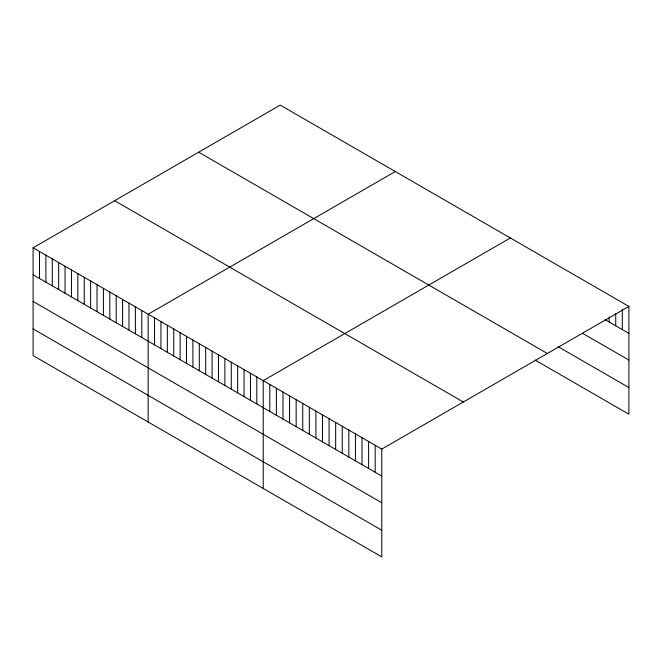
<?xml version="1.0" encoding="UTF-8"?>
<svg xmlns="http://www.w3.org/2000/svg" width="662" height="662" viewBox="0 0 662 662"><rect width="100%" height="100%" fill="white"/><g stroke="black" fill="none" stroke-linecap="round" stroke-linejoin="round"><path stroke-width="0.99" d="M33.1 247.787L381.767 449.093L381.767 556.891L33.1 355.585L33.1 247.787L280.233 105.109L628.9 306.415L628.9 414.213L535.053 360.029M395.288 171.541L148.164 314.218L148.164 422.017M510.352 237.972L263.219 380.65L263.219 488.448M381.767 449.093L628.9 306.415M605.027 319.614L628.9 333.391M582.8 333.449L628.9 360.062M558.099 346.665L628.9 387.543M198.674 152.194L547.35 353.5M114.65 200.702L463.326 402.008M33.1 274.771L381.767 476.077M33.1 301.442L381.767 502.739M33.1 328.915L381.767 530.221M622.313 309.609L622.313 329.593M615.726 313.796L615.726 325.787M609.139 316.99L609.139 321.989M375.188 445.294L375.188 472.271M368.602 441.488L368.602 468.473M362.015 437.681L362.015 464.666M355.428 433.883L355.428 460.868M348.841 430.077L348.841 457.061M342.254 426.278L342.254 453.263M335.667 422.472L335.667 449.457M329.08 418.674L329.08 445.658M322.493 414.867L322.493 441.852M315.915 411.069L315.915 438.054M309.328 407.262L309.328 434.247M302.741 403.464L302.741 430.449M296.154 399.658L296.154 426.642M289.567 395.859L289.567 422.844M282.98 392.053L282.98 419.038M276.393 388.255L276.393 415.231M269.806 384.448L269.806 411.433M256.831 376.959L256.831 403.936M250.435 373.269L250.435 400.253M244.046 369.578L244.046 396.563M237.65 365.887L237.65 392.872M231.261 362.197L231.261 389.182M224.865 358.506L224.865 385.491M218.477 354.815L218.477 381.8M212.088 351.125L212.088 378.11M205.692 347.434L205.692 374.419M199.303 343.743L199.303 370.728M192.907 340.053L192.907 367.038M186.519 336.362L186.519 363.347M180.122 332.672L180.122 359.656M173.734 328.981L173.734 355.966M167.337 325.29L167.337 352.275M160.949 321.6L160.949 348.584M154.552 317.909L154.552 344.894M141.767 310.528L141.767 337.512M135.379 306.837L135.379 333.822M128.982 303.146L128.982 330.131M122.594 299.456L122.594 326.44M116.198 295.765L116.198 322.75M109.809 292.074L109.809 319.059M103.413 288.384L103.413 315.369M97.024 284.693L97.024 311.678M90.628 281.002L90.628 307.987M84.239 277.312L84.239 304.297M77.843 273.621L77.843 300.606M71.455 269.93L71.455 296.915M65.058 266.24L65.058 293.225M58.67 262.549L58.67 289.534M52.273 258.859L52.273 285.843M45.885 255.168L45.885 282.153M39.488 251.477L39.488 278.462"/></g></svg>
